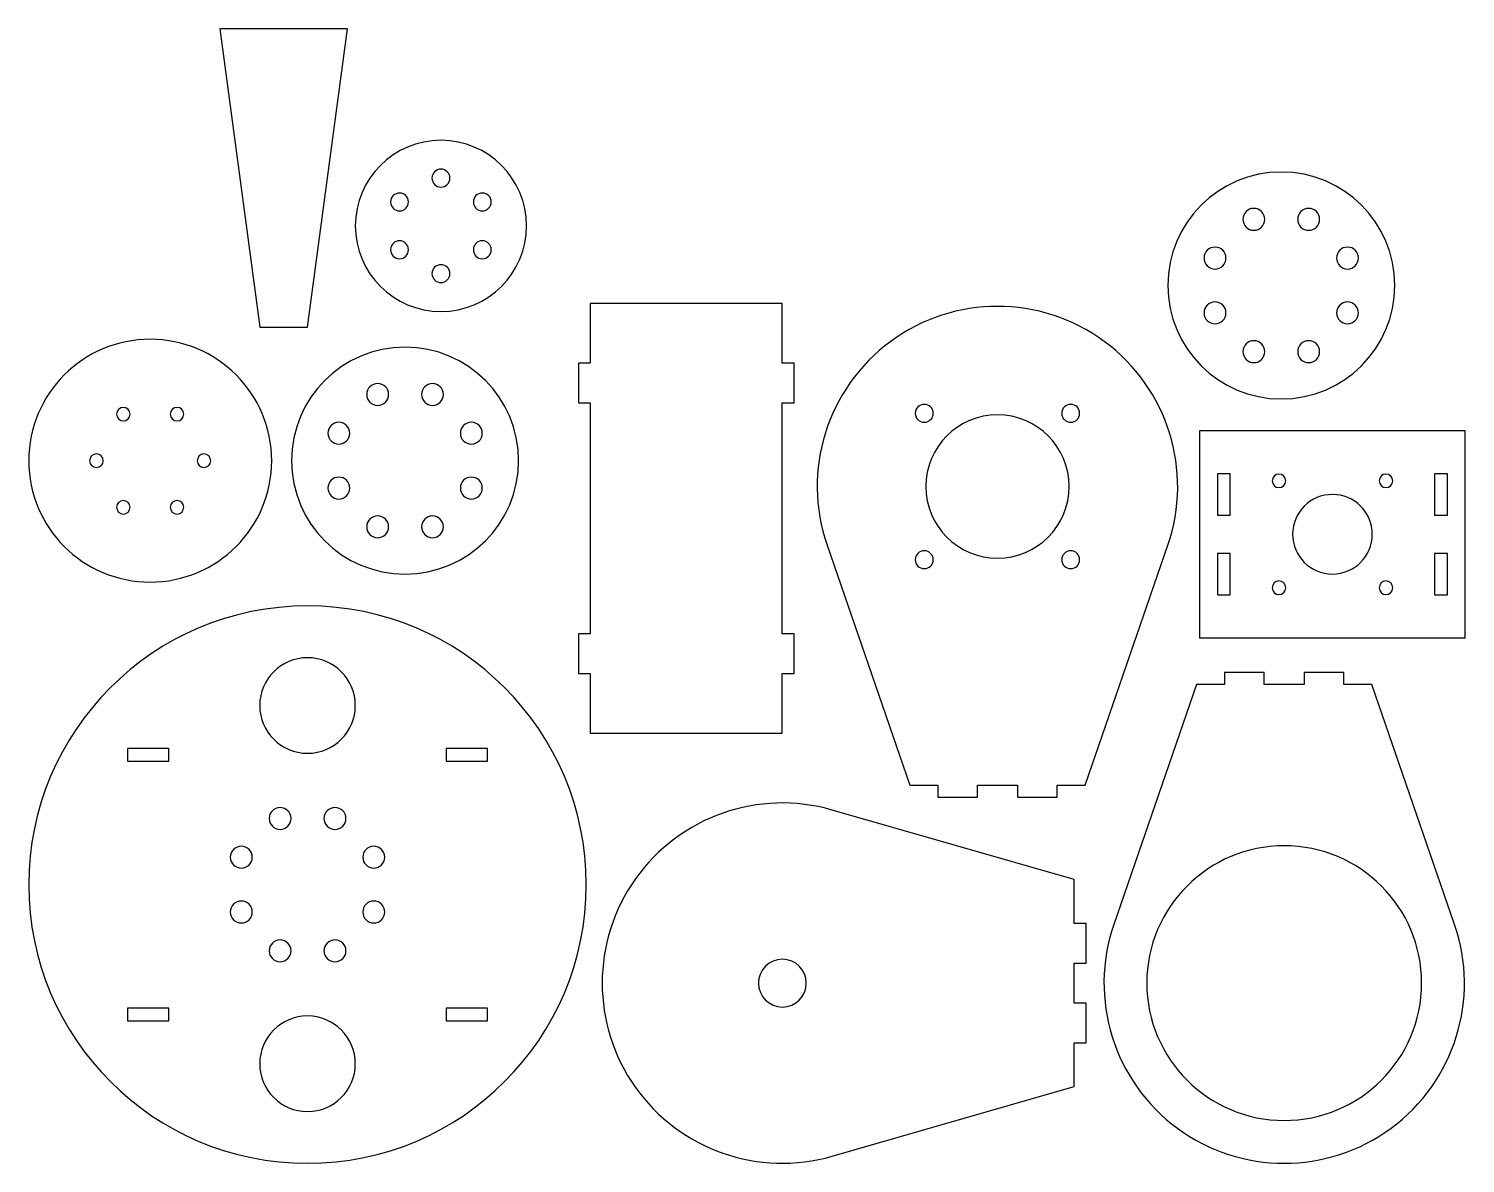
# Model space of a CAD drawing. Header units: millimetres. Extents: x 6 to 367, y 6 to 291.
import ezdxf

# ---------------------------------------------------------------- set-up
doc = ezdxf.new("R2010")
doc.units = ezdxf.units.MM

msp = doc.modelspace()

# ---------------------------------------------------------------- linework, layer by layer
at = {"layer": 'CUT'}
for p, q in [((54, 291), (64, 216)), ((86, 291), (54, 291)), ((76, 216), (86, 291)), ((195.2, 222), (147, 222)), ((147, 222), (147, 207)), ((195.2, 207), (195.2, 222)), ((64, 216), (76, 216)), ((147, 207), (144, 207)), ((144, 207), (144, 197)), ((198.2, 207), (195.2, 207)), ((198.2, 197), (198.2, 207)), ((144, 197), (147, 197)), ((147, 197), (147, 139)), ((195.2, 139), (195.2, 197)), ((195.2, 197), (198.2, 197)), ((366.7, 190), (300, 190)), ((300, 190), (300, 138)), ((366.7, 138), (366.7, 190)), ((307.7, 179.2), (304.5, 179.2)), ((304.5, 179.2), (304.5, 168.8)), ((307.7, 168.8), (307.7, 179.2)), ((362.2, 179.2), (359, 179.2)), ((359, 179.2), (359, 168.8)), ((362.2, 168.8), (362.2, 179.2)), ((304.5, 168.8), (307.7, 168.8)), ((359, 168.8), (362.2, 168.8)), ((206.4616, 161.2472), (227.2391, 101)), ((271.2391, 101), (292.0167, 161.2472)), ((307.7, 159.2), (304.5, 159.2)), ((304.5, 159.2), (304.5, 148.8)), ((307.7, 148.8), (307.7, 159.2)), ((362.2, 159.2), (359, 159.2)), ((359, 159.2), (359, 148.8)), ((362.2, 148.8), (362.2, 159.2)), ((304.5, 148.8), (307.7, 148.8)), ((359, 148.8), (362.2, 148.8)), ((147, 139), (144, 139)), ((144, 139), (144, 129)), ((198.2, 139), (195.2, 139)), ((198.2, 129), (198.2, 139)), ((300, 138), (366.7, 138)), ((144, 129), (147, 129)), ((147, 129), (147, 114)), ((195.2, 114), (195.2, 129)), ((195.2, 129), (198.2, 129)), ((299.2391, 126.25), (278.4616, 66.0028)), ((306.2391, 126.25), (299.2391, 126.25)), ((316.2391, 129.25), (306.2391, 129.25)), ((306.2391, 129.25), (306.2391, 126.25)), ((316.2391, 126.25), (316.2391, 129.25)), ((326.2391, 126.25), (316.2391, 126.25)), ((336.2391, 129.25), (326.2391, 129.25)), ((326.2391, 129.25), (326.2391, 126.25)), ((336.2391, 126.25), (336.2391, 129.25)), ((343.2391, 126.25), (336.2391, 126.25)), ((364.0167, 66.0028), (343.2391, 126.25)), ((147, 114), (195.2, 114)), ((41.2, 110.1927), (30.8, 110.1927)), ((30.8, 110.1927), (30.8, 106.9927)), ((41.2, 106.9927), (41.2, 110.1927)), ((121.2, 110.1927), (110.8, 110.1927)), ((110.8, 110.1927), (110.8, 106.9927)), ((121.2, 106.9927), (121.2, 110.1927)), ((30.8, 106.9927), (41.2, 106.9927)), ((110.8, 106.9927), (121.2, 106.9927)), ((227.2391, 101), (234.2391, 101)), ((234.2391, 101), (234.2391, 98)), ((244.2391, 98), (244.2391, 101)), ((244.2391, 101), (254.2391, 101)), ((254.2391, 101), (254.2391, 98)), ((264.2391, 98), (264.2391, 101)), ((264.2391, 101), (271.2391, 101)), ((234.2391, 98), (244.2391, 98)), ((254.2391, 98), (264.2391, 98)), ((268.4887, 77.2464), (207.7573, 94.7303)), ((268.4887, 66.2464), (268.4887, 77.2464)), ((271.4887, 66.2464), (268.4887, 66.2464)), ((271.4887, 56.2464), (271.4887, 66.2464)), ((268.4887, 46.2464), (268.4887, 56.2464)), ((268.4887, 56.2464), (271.4887, 56.2464)), ((41.2, 44.9927), (30.8, 44.9927)), ((30.8, 44.9927), (30.8, 41.7927)), ((41.2, 41.7927), (41.2, 44.9927)), ((121.2, 44.9927), (110.8, 44.9927)), ((110.8, 44.9927), (110.8, 41.7927)), ((121.2, 41.7927), (121.2, 44.9927)), ((271.4887, 46.2464), (268.4887, 46.2464)), ((271.4887, 36.2464), (271.4887, 46.2464)), ((30.8, 41.7927), (41.2, 41.7927)), ((110.8, 41.7927), (121.2, 41.7927)), ((268.4887, 25.2464), (268.4887, 36.2464)), ((268.4887, 36.2464), (271.4887, 36.2464)), ((207.7573, 7.7625), (268.4887, 25.2464))]:
    msp.add_line(p, q, dxfattribs=at)
for centre, radius, start, end in [((109.5, 241.4756), 21.5, 0, 180), ((109.5, 253.4756), 2.25, 0, 180), ((109.5, 253.4756), 2.25, 180, 0), ((320.5, 226.5), 28.5, 0, 180), ((99.1077, 247.4756), 2.25, 0, 180), ((119.8923, 247.4756), 2.25, 0, 180), ((99.1077, 247.4756), 2.25, 180, 0), ((119.8923, 247.4756), 2.25, 180, 0), ((313.6117, 243.1298), 2.75, 0, 180), ((327.3883, 243.1298), 2.75, 0, 180), ((313.6117, 243.1298), 2.75, 180, 0), ((327.3883, 243.1298), 2.75, 180, 0), ((109.5, 241.4756), 21.5, 180, 0), ((99.1077, 235.4756), 2.25, 0, 180), ((99.1077, 235.4756), 2.25, 180, 0), ((119.8923, 235.4756), 2.25, 0, 180), ((119.8923, 235.4756), 2.25, 180, 0), ((303.8702, 233.3883), 2.75, 0, 180), ((337.1298, 233.3883), 2.75, 0, 180), ((109.5, 229.4756), 2.25, 0, 180), ((303.8702, 233.3883), 2.75, 180, 0), ((337.1298, 233.3883), 2.75, 180, 0), ((109.5, 229.4756), 2.25, 180, 0), ((320.5, 226.5), 28.5, 180, 0), ((249.2391, 176), 45.25, 340.9722, 199.0278), ((303.8702, 219.6117), 2.75, 0, 180), ((337.1298, 219.6117), 2.75, 0, 180), ((303.8702, 219.6117), 2.75, 180, 0), ((337.1298, 219.6117), 2.75, 180, 0), ((36.5, 182.483), 30.5, 0, 180), ((100.5, 182.5), 28.5, 0, 180), ((313.6117, 209.8702), 2.75, 0, 180), ((313.6117, 209.8702), 2.75, 180, 0), ((327.3883, 209.8702), 2.75, 0, 180), ((327.3883, 209.8702), 2.75, 180, 0), ((93.6117, 199.1298), 2.75, 0, 180), ((93.6117, 199.1298), 2.75, 180, 0), ((107.3883, 199.1298), 2.75, 0, 180), ((107.3883, 199.1298), 2.75, 180, 0), ((29.75, 194.1743), 1.7, 0, 180), ((43.25, 194.1743), 1.7, 0, 180), ((230.8543, 194.3848), 2.25, 90, 270), ((230.8543, 194.3848), 2.25, 270, 90), ((267.6239, 194.3848), 2.25, 90, 270), ((267.6239, 194.3848), 2.25, 270, 90), ((29.75, 194.1743), 1.7, 180, 0), ((43.25, 194.1743), 1.7, 180, 0), ((83.8702, 189.3883), 2.75, 0, 180), ((117.1298, 189.3883), 2.75, 0, 180), ((249.2391, 176), 18, 90, 270), ((249.2391, 176), 18, 270, 90), ((83.8702, 189.3883), 2.75, 180, 0), ((117.1298, 189.3883), 2.75, 180, 0), ((23, 182.483), 1.7, 0, 180), ((50, 182.483), 1.7, 0, 180), ((36.5, 182.483), 30.5, 180, 0), ((23, 182.483), 1.7, 180, 0), ((50, 182.483), 1.7, 180, 0), ((100.5, 182.5), 28.5, 180, 0), ((83.8702, 175.6117), 2.75, 0, 180), ((117.1298, 175.6117), 2.75, 0, 180), ((319.915, 177.435), 1.7, 0, 180), ((319.915, 177.435), 1.7, 180, 0), ((346.785, 177.435), 1.7, 0, 180), ((346.785, 177.435), 1.7, 180, 0), ((83.8702, 175.6117), 2.75, 180, 0), ((117.1298, 175.6117), 2.75, 180, 0), ((333.35, 164), 10, 0, 180), ((29.75, 170.7916), 1.7, 0, 180), ((29.75, 170.7916), 1.7, 180, 0), ((43.25, 170.7916), 1.7, 0, 180), ((43.25, 170.7916), 1.7, 180, 0), ((93.6117, 165.8702), 2.75, 0, 180), ((107.3883, 165.8702), 2.75, 0, 180), ((93.6117, 165.8702), 2.75, 180, 0), ((107.3883, 165.8702), 2.75, 180, 0), ((333.35, 164), 10, 180, 0), ((230.8543, 157.6152), 2.25, 90, 270), ((230.8543, 157.6152), 2.25, 270, 90), ((267.6239, 157.6152), 2.25, 90, 270), ((267.6239, 157.6152), 2.25, 270, 90), ((319.915, 150.565), 1.7, 0, 180), ((346.785, 150.565), 1.7, 0, 180), ((319.915, 150.565), 1.7, 180, 0), ((346.785, 150.565), 1.7, 180, 0), ((76, 75.9927), 70, 0, 180), ((76, 120.9927), 12, 0, 180), ((76, 120.9927), 12, 180, 0), ((69.1117, 92.6226), 2.75, 0, 180), ((82.8883, 92.6226), 2.75, 0, 180), ((195.2387, 51.2464), 45.25, 73.9395, 286.0605), ((69.1117, 92.6226), 2.75, 180, 0), ((82.8883, 92.6226), 2.75, 180, 0), ((59.3702, 82.881), 2.75, 0, 180), ((92.6298, 82.881), 2.75, 0, 180), ((321.2391, 51.25), 34.5, 90, 270), ((321.2391, 51.25), 34.5, 270, 90), ((59.3702, 82.881), 2.75, 180, 0), ((92.6298, 82.881), 2.75, 180, 0), ((76, 75.9927), 70, 180, 0), ((59.3702, 69.1044), 2.75, 0, 180), ((59.3702, 69.1044), 2.75, 180, 0), ((92.6298, 69.1044), 2.75, 0, 180), ((92.6298, 69.1044), 2.75, 180, 0), ((321.2391, 51.25), 45.25, 160.9722, 19.0278), ((69.1117, 59.3629), 2.75, 0, 180), ((82.8883, 59.3629), 2.75, 0, 180), ((69.1117, 59.3629), 2.75, 180, 0), ((82.8883, 59.3629), 2.75, 180, 0), ((195.2387, 51.2464), 6, 0, 180), ((195.2387, 51.2464), 6, 180, 0), ((76, 30.9927), 12, 0, 180), ((76, 30.9927), 12, 180, 0)]:
    msp.add_arc(centre, radius, start, end, dxfattribs=at)

doc.saveas('drawing.dxf')
